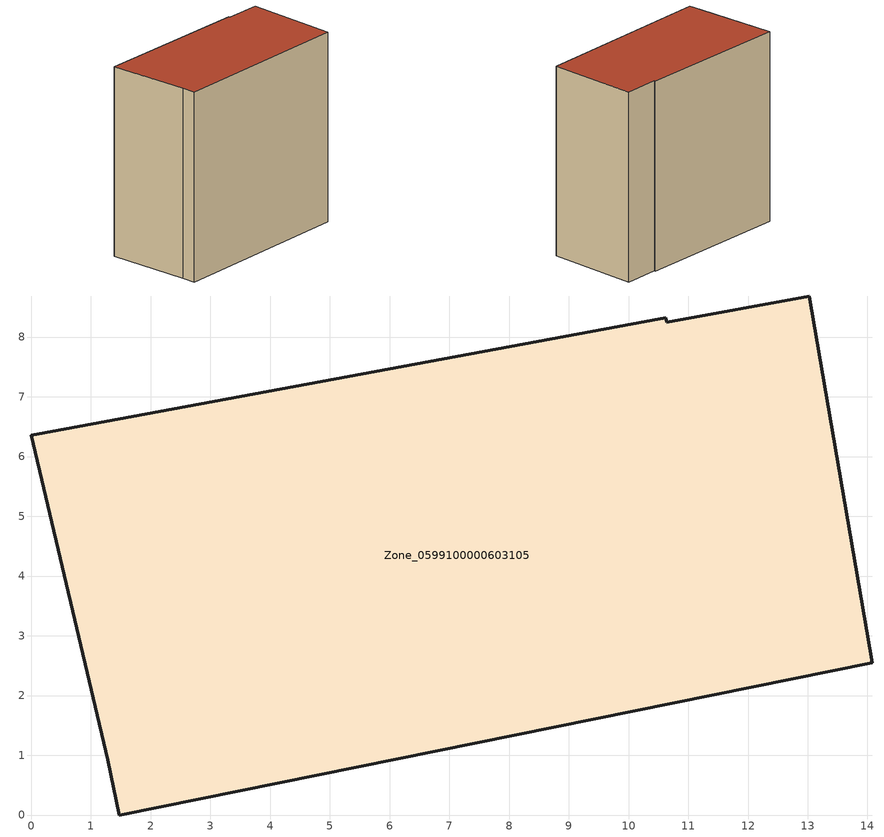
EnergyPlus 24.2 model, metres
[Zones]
Zone_0599100000603105
 floor ground (C_G): 0,6.36 10.62,8.33 10.64,8.25 13.02,8.69 14.08,2.55 1.48,0 1.28,0.93 z0
 wall outside (C_F): 1.48,0 14.08,2.55 13.02,8.69 10.64,8.25 10.62,8.33 0,6.36 1.28,0.93 1.48,0 z0:13.05
 roof outside (C_R): 10.62,8.33 0,6.36 1.28,0.93 1.48,0 14.08,2.55 13.02,8.69 10.64,8.25 z13.05
[BUILDING]
Pand.0599100000603105: North Axis=0; Terrain=City; Loads Convergence Tolerance Value=0.04; Temperature Convergence Tolerance Value=0.4; Solar Distribution=FullExterior; Maximum Number of Warmup Days=25; Minimum Number of Warmup Days=1
[Site:Location]
Rotterdam.The.Hague.AP_ZH_NLD Design_Conditions: Latitude=51.96; Longitude=4.45; Time Zone=1; Elevation=-4.5
[SITE:GROUNDTEMPERATURE:BUILDINGSURFACE]
18, 18, 18, 18, 18, 18, 18, 18, 18, 18, 18, 18
[MATERIAL] Thermal Absorptance=0.9; Solar Absorptance=0.7; Visible Absorptance=0.7
Name | Roughness | Thickness | Conductivity | Density | Specific Heat
G.TI.1946 | MediumSmooth | 0.15 | 1 | 540 | 1210
F.TI.1946 | Rough | 0.3 | 0.857143 | 1920 | 840
R.TI.1946 | MediumRough | 0.2 | 0.1 | 1500 | 1000
[CONSTRUCTION]
C_G: G.TI.1946
C_F: F.TI.1946
C_R: R.TI.1946
[ZONE]
Zone_0599100000603105: Type=1; Multiplier=1; Ceiling Height=Autocalculate; Volume=Autocalculate; Floor Area=autocalculate; Part of Total Floor Area=Yes
[ZONEINFILTRATION:DESIGNFLOWRATE]
Infil_Zone_0599100000603105: Zone or ZoneList or Space or SpaceList=Zone_0599100000603105; Schedule=AlwaysOn; Design Flow Rate Calculation Method=Flow/Area; Flow Rate per Floor Area=0.003; Constant Term Coefficient=1; Temperature Term Coefficient=0; Velocity Term Coefficient=0; Velocity Squared Term Coefficient=0
[HVACTEMPLATE:ZONE:IDEALLOADSAIRSYSTEM]
Zone_0599100000603105: Maximum Heating Supply Air Temperature=50; Minimum Cooling Supply Air Temperature=13; Maximum Heating Supply Air Humidity Ratio=0.0156; Minimum Cooling Supply Air Humidity Ratio=0.0077; Heating Limit=NoLimit; Cooling Limit=NoLimit; Dehumidification Control Type=ConstantSensibleHeatRatio; Cooling Sensible Heat Ratio=0.7; Dehumidification Setpoint=60; Humidification Control Type=None; Humidification Setpoint=30; Outdoor Air Method=None; Outdoor Air Flow Rate per Person=0.00944; Outdoor Air Flow Rate per Zone Floor Area=0; Outdoor Air Flow Rate per Zone=0; Demand Controlled Ventilation Type=None; Outdoor Air Economizer Type=NoEconomizer; Heat Recovery Type=None; Sensible Heat Recovery Effectiveness=0.7; Latent Heat Recovery Effectiveness=0.65
[ZONECONTROL:THERMOSTAT]
ThermostatControl_Zone_0599100000603105: Zone or ZoneList=Zone_0599100000603105; Control Type Schedule=DualSetpointControlType; Control 1=Thermostat_Zone_0599100000603105; Temperature Difference Between Cutout And Setpoint=0
[THERMOSTATSETPOINT:DUALSETPOINT]
Thermostat_Zone_0599100000603105: Heating Setpoint Temperature Schedule=HeatingSetpoint_Zone_0599100000603105; Cooling Setpoint Temperature Schedule=CoolingSetpoint_Zone_0599100000603105
[SCHEDULE:COMPACT]
HeatingSetpoint_Zone_0599100000603105: Through: 12/31, For: AllDays, Until: 24:00, 21
CoolingSetpoint_Zone_0599100000603105: Through: 12/31, For: AllDays, Until: 24:00, 24
DualSetpointControlType: Through: 12/31, For: AllDays, Until: 24:00, 4
AlwaysOn: Through: 12/31, For: AllDays, Until: 24:00, 1
